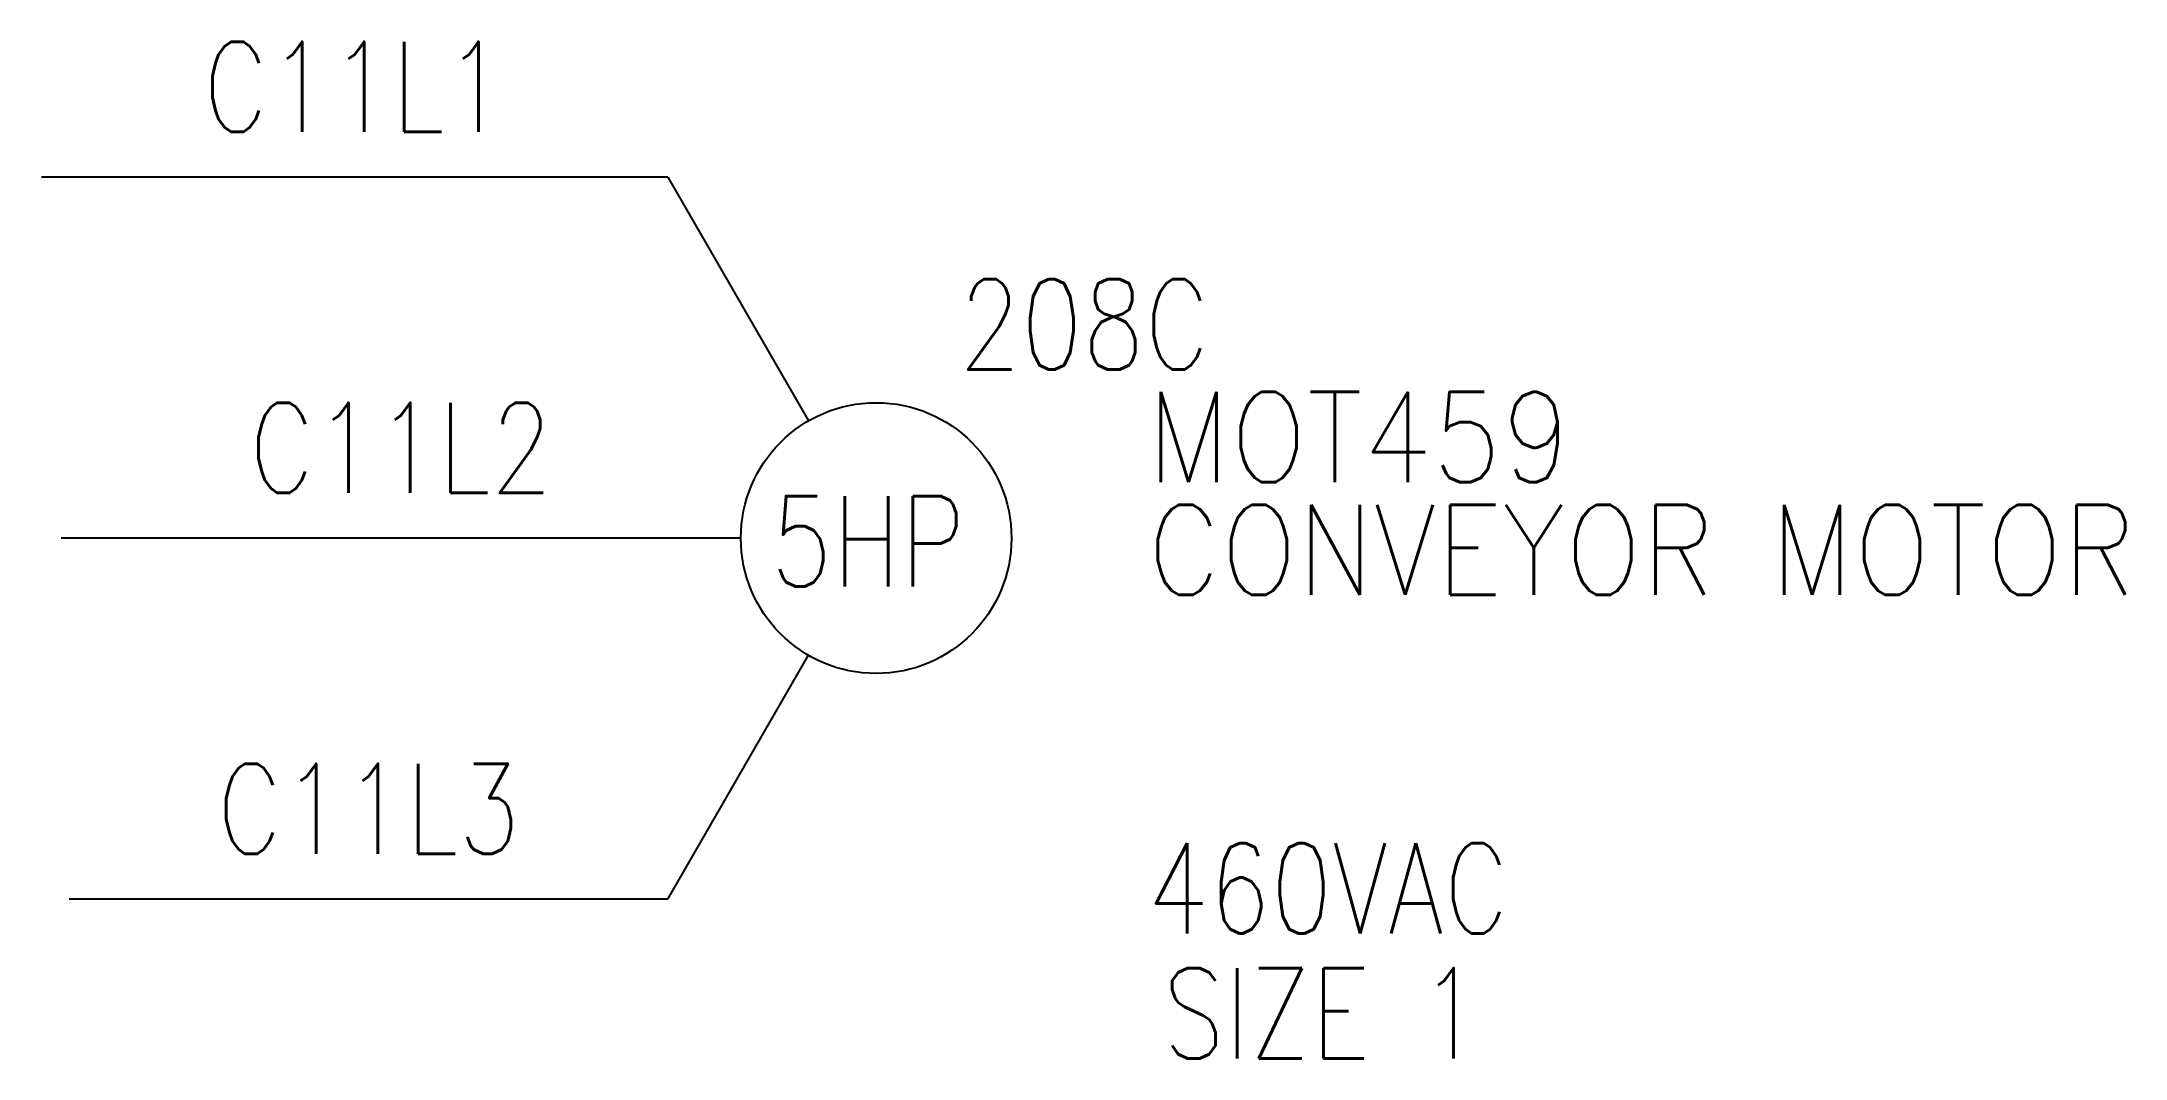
# Model space of a CAD drawing. Header units: inches. Extents: x -10.28 to -7.39, y 49.61 to 51.02.
import ezdxf
from ezdxf.enums import TextEntityAlignment as Align

# ---------------------------------------------------------------- set-up
doc = ezdxf.new("R2010")
doc.units = ezdxf.units.IN
doc.header["$MEASUREMENT"] = 0
for name, color, linetype in [('BLK_14AWG', 252, 'Continuous'), ('DESC', 150, 'Continuous'), ('MISC', 7, 'Continuous'), ('SYMS', 7, 'Continuous'), ('TAGS', 150, 'Continuous'), ('WIREFIXED', 7, 'Continuous'), ('WIRENO', 7, 'Continuous')]:
    doc.layers.add(name, color=color, linetype=linetype)
doc.styles.add('WD', font='romans.shx')

# ---------------------------------------------------------------- blocks, each defined once
blk = doc.blocks.new('HMO13')
blk.add_circle((0, 0), 0.1875)
at = {"style": 'WD'}
for tag, p, width in [('INST', (0.3805, 0.4032), 0.7), ('TAG1', (0.375, 0.0774), 0.9), ('DESC1', (0.376, -0.0789), 0.9), ('DESC2', (0.376, -0.2351), 0.9), ('DESC3', (0.376, -0.3914), 0.9), ('RATING3', (0.375, -0.5476), 0.8), ('RATING4', (0.375, -0.7039), 0.8), ('WDTAGALT', (0.375, -0.875), 0.7)]:
    blk.add_attdef(tag, p, '', height=0.125, dxfattribs=dict(at, width=width))
at = {"style": 'WD', "width": 0.7, "flags": 1}
blk.add_attdef('LOC', (0.3805, 0.2336), '', height=0.125, dxfattribs=at)
at = {"style": 'WD', "flags": 1}
for tag, p in [('X0TERM01', (-0.0938, 0.1624)), ('X4TERM02', (-0.1875, 0)), ('X0TERM04', (0.1326, -0.1326)), ('X0TERM03', (-0.0938, -0.1624))]:
    blk.add_attdef(tag, p, '', height=0.0125, dxfattribs=at)
at = {"style": 'WD', "flags": 9}
blk.add_attdef('FAMILY', text='', height=0.01, dxfattribs=at).set_placement((-0.0053, 0.1698), align=Align.CENTER)
at = {"linetype": 'Continuous', "style": 'WD', "flags": 1}
for tag, p in [('MFG', (0, 0.1404)), ('CAT', (0, 0.1593))]:
    blk.add_attdef(tag, text='', height=0.01, dxfattribs=at).set_placement(p, align=Align.MIDDLE)
at = {"style": 'WD', "width": 0.8}
blk.add_attdef('RATING1', text='', height=0.125, dxfattribs=at).set_placement((0, 0), align=Align.CENTER)
at = {"linetype": 'Continuous', "style": 'WD', "flags": 9}
blk.add_attdef('ASSYCODE', text='', height=0.01, dxfattribs=at).set_placement((0, 0.125), align=Align.CENTER)
at = {"style": 'WD', "width": 0.8}
blk.add_attdef('RATING2', text='', height=0.125, dxfattribs=at).set_placement((0, -0.0312), align=Align.TOP_CENTER)
blk = doc.blocks.new('WD_WNH')
at = {"linetype": 'Continuous', "style": 'WD', "width": 0.8}
blk.add_attdef('WIRENO', text='', height=0.125, dxfattribs=at).set_placement((0, 0.0625), align=Align.CENTER)
at = {"style": 'WD', "flags": 1}
for tag, p in [('W01USER', (0, 0.0781)), ('W02USER', (0, 0.0703)), ('W03USER', (0, 0.0625)), ('W04USER', (0, 0.0547)), ('W05USER', (0, 0.0469)), ('W06USER', (0, 0.0391)), ('W07USER', (0, 0.0312)), ('W08USER', (0, 0.0234)), ('W09USER', (0, 0.0156)), ('W10USER', (0, 0.0078))]:
    blk.add_attdef(tag, text='', height=0.005, dxfattribs=at).set_placement(p, align=Align.CENTER)

msp = doc.modelspace()

# ---------------------------------------------------------------- linework, layer by layer
at = {"layer": 'BLK_14AWG'}
for p, q in [((-9.4082, 50.8308), (-10.2758, 50.8308)), ((-9.4082, 50.8308), (-9.2132, 50.4932)), ((-9.307, 50.3308), (-10.249, 50.3308)), ((-9.4082, 49.8308), (-9.2132, 50.1684)), ((-9.4082, 49.8308), (-10.2375, 49.8308))]:
    msp.add_line(p, q, dxfattribs=at)

# ---------------------------------------------------------------- block references
at = {"layer": 'SYMS'}
ref = msp.add_blockref('HMO13', (-9.1195, 50.3308), dxfattribs=at)
ref.add_attrib('RATING4', '5HP', (-9.2657, 50.2639), dxfattribs={"layer": 'MISC', "height": 0.125, "style": 'WD', "width": 0.8})
ref.add_attrib('RATING3', '460VAC', (-8.7445, 49.7832), dxfattribs={"layer": 'MISC', "height": 0.125, "style": 'WD', "width": 0.8})
ref.add_attrib('RATING1', 'SIZE 1', dxfattribs={"layer": 'MISC', "height": 0.125, "style": 'WD', "width": 0.8}).set_placement((-8.5016, 49.6102), align=Align.CENTER)
ref.add_attrib('DESC1', 'CONVEYOR MOTOR', (-8.7435, 50.252), dxfattribs={"layer": 'DESC', "height": 0.125, "style": 'WD', "width": 0.9})
ref.add_attrib('TAG1', 'MOT459', (-8.7445, 50.4082), dxfattribs={"layer": 'TAGS', "height": 0.125, "style": 'WD', "width": 0.9})
at = {"layer": 'WIREFIXED'}
ref = msp.add_blockref('WD_WNH', (-9.842, 50.8308), dxfattribs=at)
ref.add_attrib('WIRENOF', 'C11L1', dxfattribs={"linetype": 'Continuous', "height": 0.125, "style": 'WD', "width": 0.8}).set_placement((-9.842, 50.8933), align=Align.CENTER)
ref = msp.add_blockref('WD_WNH', (-9.778, 50.3308), dxfattribs=at)
ref.add_attrib('WIRENOF', 'C11L2', dxfattribs={"linetype": 'Continuous', "height": 0.125, "style": 'WD', "width": 0.8}).set_placement((-9.778, 50.3933), align=Align.CENTER)
ref = msp.add_blockref('WD_WNH', (-9.8228, 49.8308), dxfattribs=at)
ref.add_attrib('WIRENOF', 'C11L3', dxfattribs={"linetype": 'Continuous', "height": 0.125, "style": 'WD', "width": 0.8}).set_placement((-9.8228, 49.8933), align=Align.CENTER)
at = {"layer": 'WIRENO'}
ref = msp.add_blockref('WD_WNH', (-8.9283, 50.1394), dxfattribs=at)
ref.add_attrib('WIRENO', '208C', dxfattribs={"linetype": 'Continuous', "height": 0.125, "style": 'WD', "width": 0.8}).set_placement((-8.8312, 50.5642), align=Align.CENTER)

doc.saveas('drawing.dxf')
